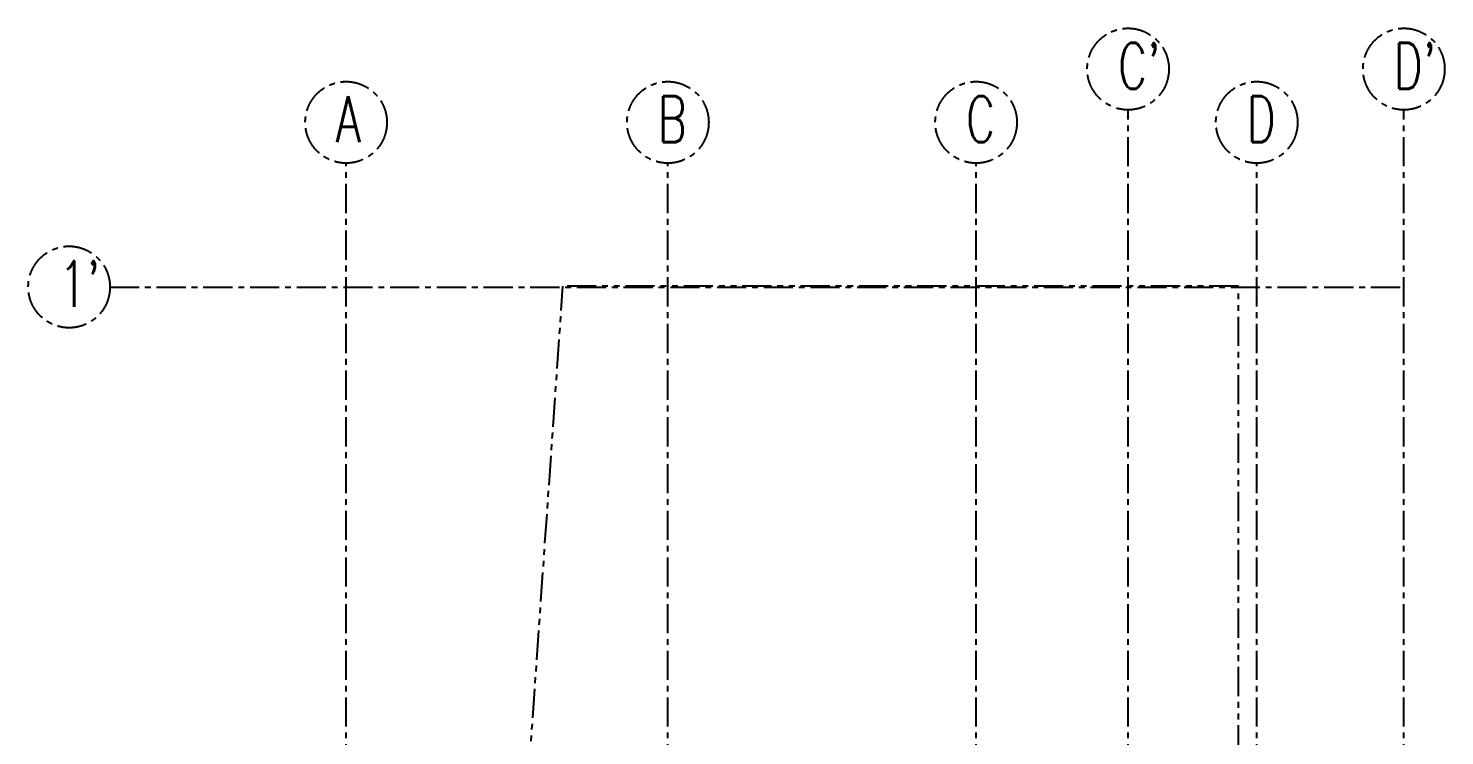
# Model space of a CAD drawing. Header units: millimetres. Extents: x -248340 to 456025, y 261499 to 1049645.
# Drawn here: x 200921 to 216327, y 331284 to 338980 of the extents above; entities that cross this region are included whole.
import ezdxf

# ---------------------------------------------------------------- set-up
doc = ezdxf.new("R2010")
doc.units = ezdxf.units.MM
doc.header["$LTSCALE"] = 8
doc.header["$MEASUREMENT"] = 0
for name, pattern in [('CENTER', [50.8, 31.75, -6.35, 6.35, -6.35]), ('CONTINOUS', [0]), ('PHANTOM', [63.5, 31.75, -6.35, 6.35, -6.35, 6.35, -6.35])]:
    doc.linetypes.add(name, pattern=pattern)
doc.layers.get('0').update_dxf_attribs({"linetype": 'CONTINUOUS'})
doc.layers.add('ar_grid', color=10, linetype='CENTER')
doc.layers.add('ar_wall', color=7, linetype='CONTINOUS')
doc.styles.get("Standard").update_dxf_attribs({"font": 'txt.shx', "width": 0.7, "bigfont": 'extfont.shx'})

# ---------------------------------------------------------------- blocks, each defined once
blk = doc.blocks.new('2ND')
at = {"layer": 'ar_grid', "ltscale": 1.25}
for p, q in [((246033, -118456), (246033, -98538)), ((249033, -118456), (249033, -98538)), ((237527, -118456), (237527, -99118)), ((241027, -118456), (241027, -99118)), ((244380, -118456), (244380, -99118)), ((247433, -118456), (247433, -99118)), ((234958, -100465), (249033, -100465))]:
    blk.add_line(p, q, dxfattribs=at)
for centre in [(246033, -98094), (249033, -98094), (237527, -98674), (241027, -98674), (244380, -98674), (247433, -98674), (234514, -100465)]:
    blk.add_circle(centre, 444, dxfattribs=at)
at = {"layer": 'ar_wall', "color": 252, "linetype": 'PHANTOM', "ltscale": 1.25, "true_color": 0x939598}
for p, q in [((238627, -118456), (239886, -100456)), ((247233, -100456), (239886, -100456)), ((247233, -107456), (247233, -100456))]:
    blk.add_line(p, q, dxfattribs=at)
at = {"layer": 'ar_grid', "ltscale": 1.25, "char_height": 500, "attachment_point": 1}
for s, insert in [("C'", (245923, -97810)), ("D'", (248923, -97810)), ('A', (237416, -98390)), ('B', (240916, -98390)), ('C', (244270, -98390)), ('D', (247323, -98390)), ("1'", (234403, -100181))]:
    blk.add_mtext_dynamic_manual_height_columns(s, width=0.401, gutter_width=1, heights=[0], dxfattribs=dict(at, insert=insert))

msp = doc.modelspace()

# ---------------------------------------------------------------- block references
at = {"color": 1, "lineweight": 30}
msp.add_blockref('2ND', (-33149.669, 436630.575), dxfattribs=at)

doc.saveas('drawing.dxf')
